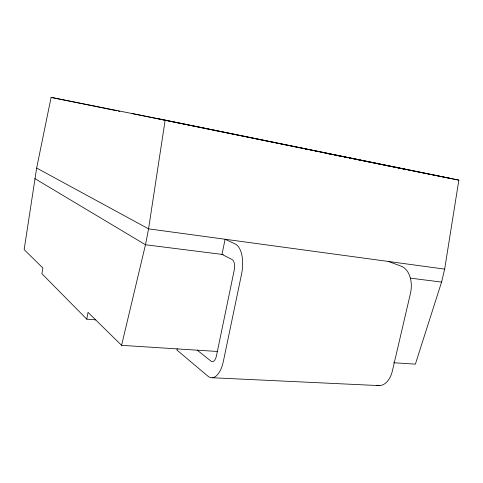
<?xml version="1.0" encoding="UTF-8"?>
<svg xmlns="http://www.w3.org/2000/svg" width="483" height="483" viewBox="0 0 483 483"><rect width="100%" height="100%" fill="white"/><g stroke="black" fill="none" stroke-linecap="round" stroke-linejoin="round"><path stroke-width="0.72" d="M393.585 362.739L415.374 364.134L441.577 282.078L444.656 269.116L458.85 180.135L165.15 120.146L51.101 97.379L36.654 168.036L24.15 249.62L42.909 268.047L41.888 273.71L86.771 319.166L95.791 319.873M165.15 120.146L148.565 228.851L145.48 244.754L121.583 345.339L217.761 351.491M86.771 319.166L88.045 312.386L121.583 345.339M177.225 348.611L176.935 350.066L207.968 376.203A24.675 11.344 -86.5 0 0 223.4 361.199L241.603 273.927A24.699 11.755 -83.4 0 0 235.299 244.018L225.096 239.26L221.993 254.396L232.094 259.522A8.718 4.148 -83.4 0 1 234.249 270.033L216.456 355.838A8.712 4.003 -86.5 0 1 211.065 361.199L197.136 350.103M212.272 377.742L379.451 385.621M223.243 254.553L145.48 244.754L34.794 178.571M410.176 278.123L441.577 282.078M444.656 269.116L148.565 228.851L36.654 168.036M305.799 149.259L307.273 149.555M315.375 151.191L316.848 151.487M324.95 153.123L326.423 153.419M327.897 153.715L330.837 154.312M334.52 155.055L340.412 156.244M344.095 156.987L347.778 157.73M349.251 158.026L352.198 158.617M353.671 158.919L361.767 160.549M363.24 160.845L371.342 162.481M372.816 162.777L407.429 169.762L131.962 113.517M408.153 169.907L458.85 180.135M159.118 118.939L449.637 178.275M51.101 97.379L116.832 110.788M118.311 111.09L119.784 111.392M388.471 261.478L401.282 266.23A22.073 14.538 -84.5 0 1 410.465 293.356L392.359 370.998A22.091 14.061 -89.6 0 1 376.39 385.223"/></g></svg>
